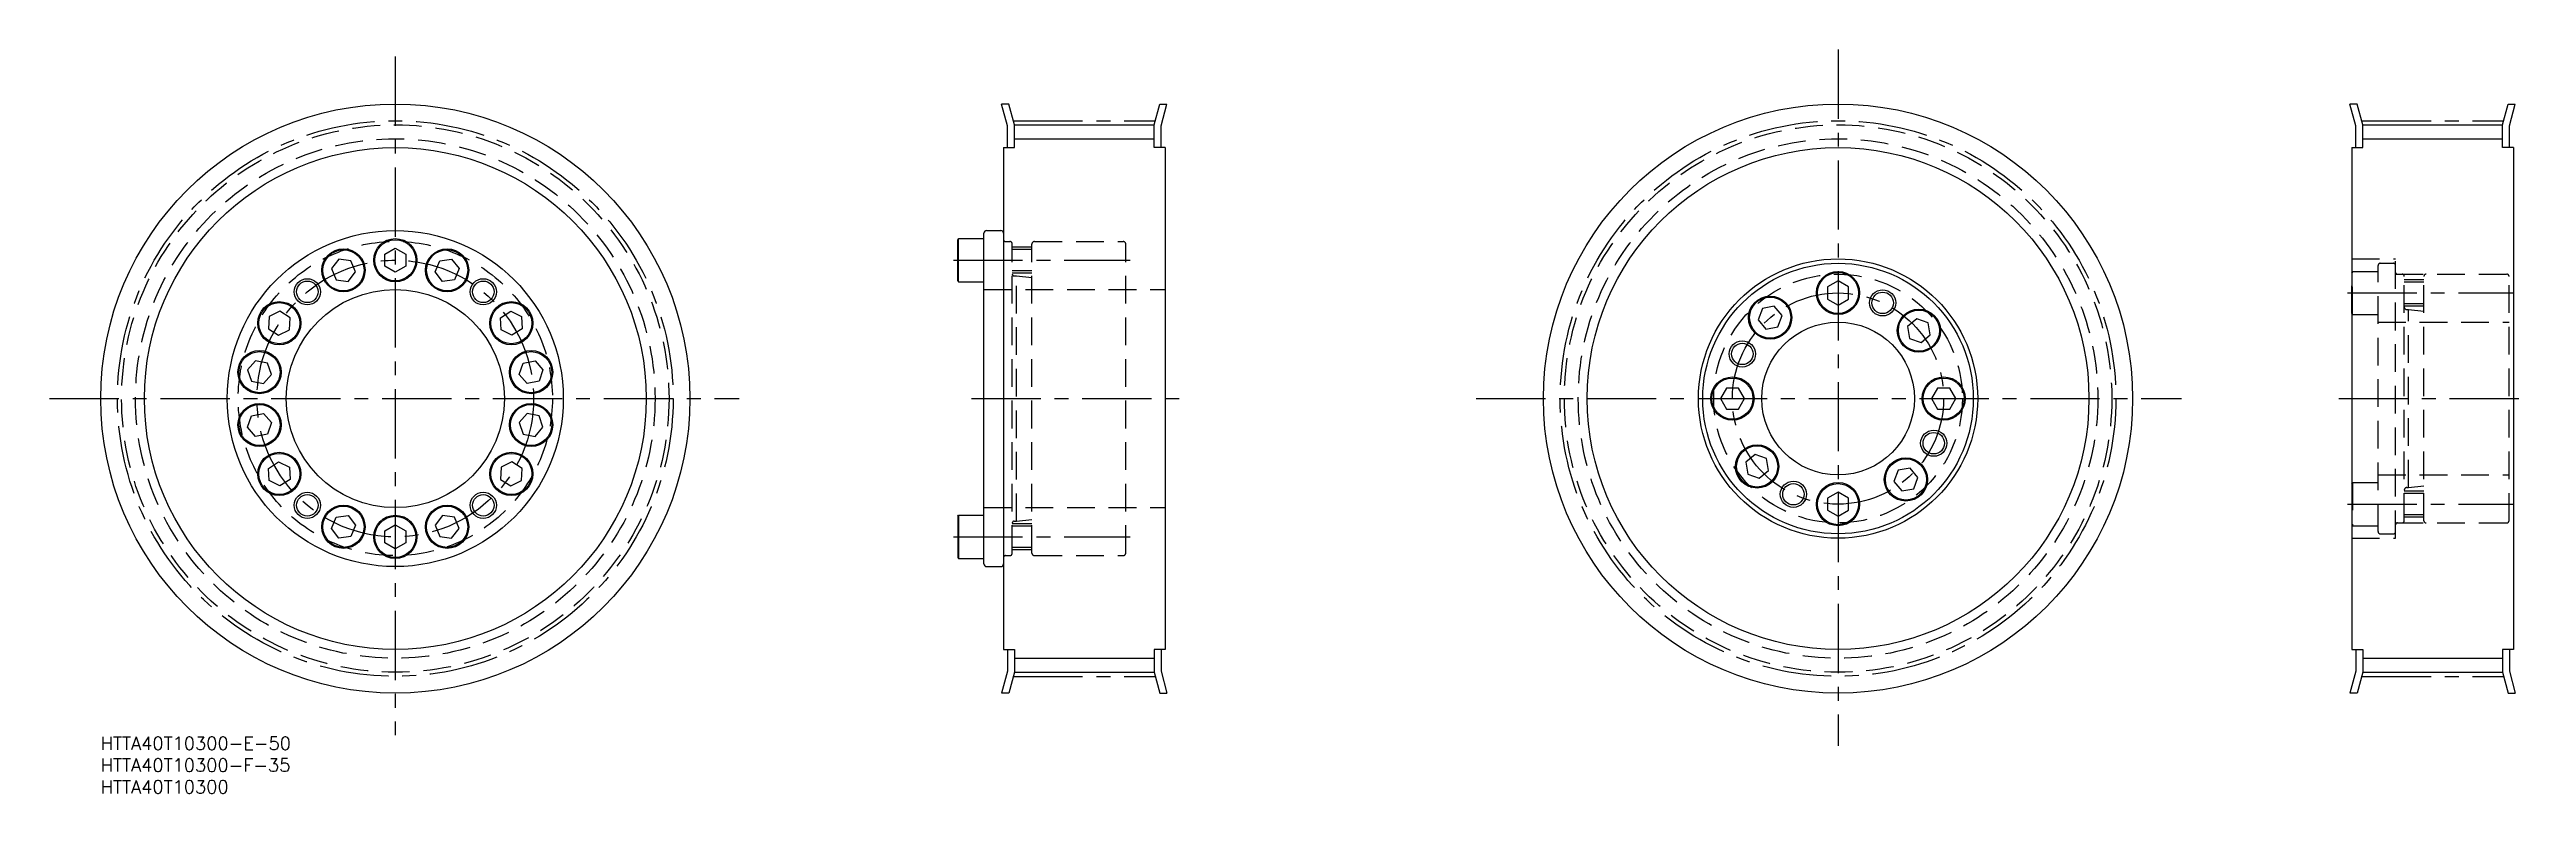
# Model space of a CAD drawing. Extents: x -12 to 556, y -13 to 157.
import ezdxf

# ---------------------------------------------------------------- set-up
doc = ezdxf.new("R2010")
doc.units = 0
doc.header["$LTSCALE"] = 0.5
doc.linetypes.add('CENTER', pattern=[50.8, 31.75, -6.35, 6.35, -6.35])
doc.linetypes.add('DASHED', pattern=[19.05, 12.7, -6.35])
for name, color, linetype in [('MSM_CENTER', 1, 'CENTER'), ('MSM_CONTINUOUS', 7, 'CONTINUOUS'), ('MSM_DASHED', 4, 'DASHED'), ('MSM_NARROW', 5, 'CONTINUOUS'), ('MSM_PART_NUMBER', 7, 'CONTINUOUS')]:
    doc.layers.add(name, color=color, linetype=linetype)
doc.styles.get("Standard").update_dxf_attribs({"font": 'txt.shx', "height": 3, "bigfont": 'bigfont.shx'})

# ---------------------------------------------------------------- blocks, each defined once
blk = doc.blocks.new('*U2')
at = {"layer": 'MSM_PART_NUMBER'}
blk.add_text('HTTA40T10300-E-50', height=3, dxfattribs=at).set_placement((0, -3))
blk = doc.blocks.new('*U3')
at = {"layer": 'MSM_PART_NUMBER'}
blk.add_text('HTTA40T10300-F-35', height=3, dxfattribs=at).set_placement((0, -8))
blk = doc.blocks.new('*U4')
at = {"layer": 'MSM_PART_NUMBER'}
blk.add_text('HTTA40T10300', height=3, dxfattribs=at).set_placement((0, -13))

msp = doc.modelspace()

# ---------------------------------------------------------------- linework, layer by layer
at = {"layer": 'MSM_CENTER'}
for p, q in [((67.5, 155.87), (67.5, 0.35)), ((398.1, 157.48), (398.1, -2.05)), ((209.13, 141.16), (241.63, 141.16)), ((518.1, 141.16), (550.6, 141.16)), ((195.38, 109.2), (235.88, 109.2)), ((514.85, 101.7), (552.85, 101.7)), ((-11.73, 77.5), (146.28, 77.5)), ((199.51, 77.5), (249.55, 77.5)), ((315.17, 77.5), (476.79, 77.5)), ((512.85, 77.5), (555.85, 77.5)), ((514.85, 53.3), (552.85, 53.3)), ((195.38, 45.8), (235.88, 45.8)), ((209.13, 13.84), (241.63, 13.84)), ((518.1, 13.84), (550.6, 13.84))]:
    msp.add_line(p, q, dxfattribs=at)
for centre, radius in [((67.5, 77.5), 63.66), ((398.1, 77.5), 63.66), ((67.5, 77.5), 31.7), ((398.1, 77.5), 24.2)]:
    msp.add_circle(centre, radius, dxfattribs=at)
at = {"layer": 'MSM_CONTINUOUS'}
for p, q in [((207.78, 140.01), (206.44, 145)), ((208.1, 145), (206.44, 145)), ((209.38, 140.22), (208.1, 145)), ((241.38, 140.22), (242.66, 145)), ((242.66, 145), (244.32, 145)), ((242.98, 140.01), (244.32, 145)), ((516.75, 140.01), (515.41, 145)), ((517.07, 145), (515.41, 145)), ((518.35, 140.22), (517.07, 145)), ((550.35, 140.22), (551.63, 145)), ((551.63, 145), (553.28, 145)), ((551.95, 140.01), (553.28, 145)), ((207.78, 135), (207.78, 140.01)), ((209.38, 140.22), (241.38, 140.22)), ((209.38, 135), (209.38, 140.22)), ((241.38, 135), (241.38, 140.22)), ((242.98, 135), (242.98, 140.01)), ((516.75, 135), (516.75, 140.01)), ((518.35, 140.22), (550.35, 140.22)), ((518.35, 135), (518.35, 140.22)), ((550.35, 135), (550.35, 140.22)), ((551.95, 135), (551.95, 140.01)), ((206.88, 135), (206.88, 20)), ((206.88, 135), (209.38, 135)), ((243.88, 135), (241.38, 135)), ((243.88, 135), (243.88, 20)), ((515.85, 135), (515.85, 20)), ((515.85, 135), (518.35, 135)), ((552.85, 135), (550.35, 135)), ((552.85, 135), (552.85, 20)), ((196.38, 113.91), (196.52, 114.15)), ((196.38, 104.49), (196.38, 113.91)), ((196.52, 104.25), (196.52, 114.15)), ((196.52, 114.15), (202.38, 114.15)), ((202.38, 39.6), (202.38, 115.4)), ((202.98, 116), (206.28, 116)), ((54.59, 109.46), (52.88, 107.28)), ((57.33, 109.08), (54.59, 109.46)), ((55.96, 109.27), (55.96, 109.27)), ((56.65, 109.17), (56.65, 109.17)), ((58.37, 106.51), (57.33, 109.08)), ((65.1, 110.59), (67.5, 111.97)), ((65.1, 107.81), (65.1, 110.59)), ((67.5, 111.97), (69.9, 110.59)), ((69.9, 110.59), (69.9, 107.81)), ((76.63, 106.51), (77.67, 109.08)), ((77.67, 109.08), (80.41, 109.46)), ((80.41, 109.46), (82.12, 107.28)), ((52.88, 107.28), (53.92, 104.71)), ((53.92, 104.71), (56.66, 104.32)), ((56.66, 104.32), (58.37, 106.51)), ((67.5, 106.43), (65.1, 107.81)), ((69.9, 107.81), (67.5, 106.43)), ((78.34, 104.32), (76.63, 106.51)), ((81.08, 104.71), (78.34, 104.32)), ((82.12, 107.28), (81.08, 104.71)), ((196.38, 104.49), (196.52, 104.25)), ((196.52, 104.25), (202.38, 104.25)), ((398.1, 104.47), (395.7, 103.09)), ((395.7, 103.09), (395.7, 100.31)), ((400.5, 103.09), (398.1, 104.47)), ((399.3, 103.78), (399.3, 103.78)), ((399.9, 103.43), (399.9, 103.43)), ((400.5, 100.31), (400.5, 103.09)), ((41.06, 97.53), (38.59, 96.27)), ((43.38, 96.02), (41.06, 97.53)), ((91.62, 96.02), (93.94, 97.53)), ((93.94, 97.53), (96.41, 96.27)), ((380.76, 98.16), (379.81, 95.56)), ((383.49, 98.64), (380.76, 98.16)), ((385.27, 96.52), (383.49, 98.64)), ((384.32, 93.92), (385.27, 96.52)), ((395.7, 100.31), (398.1, 98.93)), ((398.1, 98.93), (400.5, 100.31)), ((38.59, 96.27), (38.44, 93.51)), ((38.44, 93.51), (40.77, 92)), ((40.77, 92), (43.24, 93.26)), ((43.24, 93.26), (43.38, 96.02)), ((91.76, 93.26), (91.62, 96.02)), ((94.23, 92), (91.76, 93.26)), ((96.56, 93.51), (94.23, 92)), ((96.41, 96.27), (96.56, 93.51)), ((379.81, 95.56), (381.59, 93.43)), ((381.59, 93.43), (384.32, 93.92)), ((416.15, 95.78), (414.03, 94)), ((414.03, 94), (414.51, 91.27)), ((414.51, 91.27), (417.12, 90.33)), ((418.76, 94.84), (416.15, 95.78)), ((417.12, 90.33), (419.24, 92.11)), ((419.24, 92.11), (418.76, 94.84)), ((35.48, 86.17), (33.66, 84.08)), ((38.2, 85.64), (35.48, 86.17)), ((39.1, 83.02), (38.2, 85.64)), ((95.9, 83.02), (96.8, 85.64)), ((96.8, 85.64), (99.52, 86.17)), ((99.52, 86.17), (101.34, 84.08)), ((33.66, 84.08), (34.56, 81.46)), ((34.56, 81.46), (37.28, 80.93)), ((37.28, 80.93), (39.1, 83.02)), ((97.72, 80.93), (95.9, 83.02)), ((100.44, 81.46), (97.72, 80.93)), ((101.34, 84.08), (100.44, 81.46)), ((372.51, 79.9), (371.13, 77.5)), ((375.28, 79.9), (372.51, 79.9)), ((376.67, 77.5), (375.28, 79.9)), ((420.91, 79.9), (419.53, 77.5)), ((423.68, 79.9), (420.91, 79.9)), ((425.07, 77.5), (423.68, 79.9)), ((34.56, 73.54), (37.28, 74.07)), ((37.28, 74.07), (39.1, 71.98)), ((97.72, 74.07), (95.9, 71.98)), ((100.44, 73.54), (97.72, 74.07)), ((371.13, 77.5), (372.51, 75.1)), ((372.51, 75.1), (375.28, 75.1)), ((375.28, 75.1), (376.67, 77.5)), ((419.53, 77.5), (420.91, 75.1)), ((420.91, 75.1), (423.68, 75.1)), ((423.68, 75.1), (425.07, 77.5)), ((33.66, 70.92), (34.56, 73.54)), ((35.48, 68.83), (33.66, 70.92)), ((38.2, 69.36), (35.48, 68.83)), ((39.1, 71.98), (38.2, 69.36)), ((95.9, 71.98), (96.8, 69.36)), ((96.8, 69.36), (99.52, 68.83)), ((99.52, 68.83), (101.34, 70.92)), ((101.34, 70.92), (100.44, 73.54)), ((38.44, 61.49), (40.77, 63)), ((40.77, 63), (43.24, 61.74)), ((94.23, 63), (91.76, 61.74)), ((96.56, 61.49), (94.23, 63)), ((379.08, 64.67), (376.95, 62.89)), ((376.95, 62.89), (377.44, 60.16)), ((381.68, 63.73), (379.08, 64.67)), ((382.16, 61), (381.68, 63.73)), ((38.59, 58.73), (38.44, 61.49)), ((41.06, 57.47), (38.59, 58.73)), ((43.38, 58.98), (41.06, 57.47)), ((43.24, 61.74), (43.38, 58.98)), ((91.76, 61.74), (91.62, 58.98)), ((91.62, 58.98), (93.94, 57.47)), ((93.94, 57.47), (96.41, 58.73)), ((96.41, 58.73), (96.56, 61.49)), ((377.44, 60.16), (380.04, 59.22)), ((380.04, 59.22), (382.16, 61)), ((411.87, 61.08), (410.92, 58.48)), ((410.92, 58.48), (412.7, 56.36)), ((414.6, 61.57), (411.87, 61.08)), ((412.7, 56.36), (415.43, 56.84)), ((416.38, 59.44), (414.6, 61.57)), ((415.43, 56.84), (416.38, 59.44)), ((398.1, 56.07), (395.7, 54.69)), ((395.7, 54.69), (395.7, 51.91)), ((395.7, 51.91), (398.1, 50.53)), ((400.5, 54.69), (398.1, 56.07)), ((398.1, 50.53), (400.5, 51.91)), ((400.5, 51.91), (400.5, 54.69)), ((52.88, 47.72), (53.92, 50.29)), ((54.59, 45.54), (52.88, 47.72)), ((53.92, 50.29), (56.66, 50.68)), ((57.33, 45.92), (54.59, 45.54)), ((56.66, 50.68), (58.37, 48.49)), ((58.37, 48.49), (57.33, 45.92)), ((65.1, 47.19), (67.5, 48.57)), ((65.1, 44.41), (65.1, 47.19)), ((67.5, 48.57), (69.9, 47.19)), ((69.9, 47.19), (69.9, 44.41)), ((78.34, 50.68), (76.63, 48.49)), ((76.63, 48.49), (77.67, 45.92)), ((77.67, 45.92), (80.41, 45.54)), ((81.08, 50.29), (78.34, 50.68)), ((80.41, 45.54), (82.12, 47.72)), ((82.12, 47.72), (81.08, 50.29)), ((196.38, 50.51), (196.52, 50.75)), ((196.38, 50.51), (196.38, 41.09)), ((196.52, 50.75), (196.52, 40.85)), ((196.52, 50.75), (202.38, 50.75)), ((67.5, 43.03), (65.1, 44.41)), ((69.9, 44.41), (67.5, 43.03)), ((196.38, 41.09), (196.52, 40.85)), ((196.52, 40.85), (202.38, 40.85)), ((202.98, 39), (206.28, 39)), ((206.88, 20), (209.38, 20)), ((207.78, 20), (207.78, 14.99)), ((209.38, 20), (209.38, 14.77)), ((241.38, 20), (241.38, 14.77)), ((243.88, 20), (241.38, 20)), ((242.98, 20), (242.98, 14.99)), ((515.85, 20), (518.35, 20)), ((516.75, 20), (516.75, 14.99)), ((518.35, 20), (518.35, 14.77)), ((550.35, 20), (550.35, 14.77)), ((552.85, 20), (550.35, 20)), ((551.95, 20), (551.95, 14.99)), ((207.78, 14.99), (206.44, 10)), ((209.38, 14.77), (208.1, 10)), ((209.38, 14.77), (241.38, 14.77)), ((241.38, 14.77), (242.66, 10)), ((242.98, 14.99), (244.32, 10)), ((516.75, 14.99), (515.41, 10)), ((518.35, 14.77), (517.07, 10)), ((518.35, 14.77), (550.35, 14.77)), ((550.35, 14.77), (551.63, 10)), ((551.95, 14.99), (553.28, 10)), ((208.1, 10), (206.44, 10)), ((242.66, 10), (244.32, 10)), ((517.07, 10), (515.41, 10)), ((551.63, 10), (553.28, 10))]:
    msp.add_line(p, q, dxfattribs=at)
for centre, radius in [((67.5, 77.5), 67.5), ((398.1, 77.5), 67.5), ((67.5, 77.5), 57.5), ((398.1, 77.5), 57.5), ((67.5, 77.5), 38.5), ((67.5, 109.2), 4.95), ((67.5, 109.2), 4.71), ((55.62, 106.89), 4.95), ((55.62, 106.89), 4.71), ((79.38, 106.89), 4.95), ((79.38, 106.89), 4.71), ((398.1, 77.5), 32), ((398.1, 77.5), 31), ((67.5, 77.5), 25), ((47.34, 101.96), 2.46), ((87.66, 101.96), 2.46), ((398.1, 101.7), 4.95), ((398.1, 101.7), 4.71), ((40.91, 94.77), 4.95), ((40.91, 94.77), 4.71), ((94.09, 94.77), 4.95), ((94.09, 94.77), 4.71), ((382.54, 96.04), 4.95), ((382.54, 96.04), 4.71), ((408.32, 99.43), 2.46), ((416.63, 93.06), 4.95), ((416.63, 93.06), 4.71), ((398.1, 77.5), 17.5), ((36.38, 83.55), 4.95), ((36.38, 83.55), 4.71), ((98.62, 83.55), 4.95), ((98.62, 83.55), 4.71), ((376.16, 87.73), 2.46), ((373.9, 77.5), 4.95), ((373.9, 77.5), 4.71), ((422.3, 77.5), 4.95), ((422.3, 77.5), 4.71), ((36.38, 71.45), 4.95), ((36.38, 71.45), 4.71), ((98.62, 71.45), 4.95), ((98.62, 71.45), 4.71), ((420.03, 67.27), 2.46), ((40.91, 60.23), 4.95), ((40.91, 60.23), 4.71), ((94.09, 60.23), 4.95), ((94.09, 60.23), 4.71), ((379.56, 61.94), 4.95), ((379.56, 61.94), 4.71), ((413.65, 58.96), 4.95), ((413.65, 58.96), 4.71), ((387.87, 55.57), 2.46), ((398.1, 53.3), 4.95), ((398.1, 53.3), 4.71), ((47.34, 53.04), 2.46), ((55.62, 48.11), 4.95), ((55.62, 48.11), 4.71), ((79.37, 48.11), 4.95), ((79.37, 48.11), 4.71), ((87.66, 53.04), 2.46), ((67.5, 45.8), 4.95), ((67.5, 45.8), 4.71)]:
    msp.add_circle(centre, radius, dxfattribs=at)
for centre, start, end in [((202.98, 115.4), 90, 180), ((206.28, 115.4), 0, 90), ((202.98, 39.6), 179.9986, 269.9985), ((206.28, 39.6), 270, 0)]:
    msp.add_arc(centre, 0.6, start, end, dxfattribs=at)
at = {"layer": 'MSM_DASHED'}
for p, q in [((207.29, 113.5), (208.28, 113.5)), ((208.88, 42.1), (208.88, 112.9)), ((213.38, 112.2), (208.88, 112.2)), ((213.38, 111.66), (208.88, 111.66)), ((213.38, 42.1), (213.38, 112.9)), ((213.98, 113.5), (234.28, 113.5)), ((234.88, 42.1), (234.88, 112.9)), ((515.85, 109.5), (525.85, 109.5)), ((521.85, 47), (521.85, 108)), ((522.35, 108.5), (525.35, 108.5)), ((525.85, 45.5), (525.85, 109.5)), ((202.38, 102.5), (243.88, 102.5)), ((213.38, 106.74), (208.88, 106.74)), ((213.38, 106.2), (208.88, 106.2)), ((209.29, 105.61), (209.88, 105.61)), ((209.88, 49.39), (209.88, 105.61)), ((209.88, 105.61), (213.38, 105.22)), ((515.85, 106.41), (515.99, 106.65)), ((515.85, 96.99), (515.85, 106.41)), ((515.99, 106.65), (521.85, 106.65)), ((515.99, 96.75), (515.99, 106.65)), ((525.85, 106), (552.85, 106)), ((526.26, 106), (527.35, 106)), ((527.85, 49.5), (527.85, 105.5)), ((532.35, 104.7), (527.85, 104.7)), ((532.35, 104.16), (527.85, 104.16)), ((532.35, 49.5), (532.35, 105.5)), ((551.85, 49.5), (551.85, 105.5)), ((515.85, 96.99), (515.99, 96.75)), ((515.99, 96.75), (521.85, 96.75)), ((532.35, 99.24), (527.85, 99.24)), ((532.35, 98.7), (527.85, 98.7)), ((528.45, 97.89), (528.85, 97.89)), ((528.85, 57.11), (528.85, 97.89)), ((528.85, 97.89), (532.35, 97.5)), ((521.85, 95), (551.85, 95)), ((515.85, 58.01), (515.99, 58.25)), ((515.85, 58.01), (515.85, 48.59)), ((515.99, 58.25), (521.85, 58.25)), ((515.99, 58.25), (515.99, 48.35)), ((521.85, 60), (551.85, 60)), ((528.45, 57.11), (528.85, 57.11)), ((528.85, 57.11), (532.35, 57.5)), ((202.38, 52.5), (243.88, 52.5)), ((532.35, 56.3), (527.85, 56.3)), ((532.35, 55.76), (527.85, 55.76)), ((213.38, 48.8), (208.88, 48.8)), ((213.38, 48.26), (208.88, 48.26)), ((209.29, 49.39), (209.88, 49.39)), ((209.88, 49.39), (213.38, 49.78)), ((515.85, 48.59), (515.99, 48.35)), ((515.85, 45.5), (525.85, 45.5)), ((515.99, 48.35), (521.85, 48.35)), ((522.35, 46.5), (525.35, 46.5)), ((525.85, 49), (552.85, 49)), ((526.26, 49), (527.35, 49)), ((532.35, 50.84), (527.85, 50.84)), ((532.35, 50.3), (527.85, 50.3)), ((207.29, 41.5), (208.28, 41.5)), ((213.38, 43.34), (208.88, 43.34)), ((213.38, 42.8), (208.88, 42.8)), ((213.98, 41.5), (234.28, 41.5))]:
    msp.add_line(p, q, dxfattribs=at)
for centre, radius in [((67.5, 77.5), 62.72), ((67.5, 77.5), 59.52), ((398.1, 77.5), 62.72), ((398.1, 77.5), 59.52), ((67.5, 77.5), 36), ((398.1, 77.5), 28.5)]:
    msp.add_circle(centre, radius, dxfattribs=at)
for centre, radius, start, end in [((207.29, 113.91), 0.41, 180, 270), ((208.28, 112.9), 0.6, 0, 90), ((213.98, 112.9), 0.6, 90, 180), ((234.28, 112.9), 0.6, 0, 90), ((522.35, 108), 0.5, 90, 179.9991), ((525.35, 108), 0.5, 0.0009, 90), ((209.29, 106.02), 0.41, 180, 270), ((526.26, 106.41), 0.41, 180, 270), ((527.35, 105.5), 0.5, 0.0009, 90), ((532.85, 105.5), 0.5, 90, 179.9991), ((551.35, 105.5), 0.5, 0.0009, 90), ((528.45, 98.49), 0.6, 180, 270), ((528.45, 56.51), 0.6, 90, 180), ((209.29, 48.98), 0.41, 90, 180), ((522.35, 47), 0.5, 180.0009, 270), ((525.35, 47), 0.5, 270, 0), ((526.26, 48.59), 0.41, 90, 180), ((527.35, 49.5), 0.5, 269.9965, 0), ((532.85, 49.5), 0.5, 180.0009, 270), ((551.35, 49.5), 0.5, 269.9982, 0), ((207.29, 41.09), 0.41, 90, 180), ((208.28, 42.1), 0.6, 270, 0), ((213.98, 42.1), 0.6, 180, 270), ((234.28, 42.1), 0.6, 270, 0)]:
    msp.add_arc(centre, radius, start, end, dxfattribs=at)
at = {"layer": 'MSM_NARROW'}
for p, q in [((209.38, 137.02), (241.38, 137.02)), ((518.35, 137.02), (550.35, 137.02)), ((209.38, 17.97), (241.38, 17.97)), ((518.35, 17.97), (550.35, 17.97))]:
    msp.add_line(p, q, dxfattribs=at)
for centre in [(47.34, 101.96), (87.66, 101.96), (408.32, 99.43), (376.16, 87.73), (420.03, 67.27), (387.87, 55.57), (47.34, 53.04), (87.66, 53.04)]:
    msp.add_circle(centre, 3, dxfattribs=at)

# ---------------------------------------------------------------- block references
at = {"layer": 'MSM_CONTINUOUS'}
for name in ['*U2', '*U3', '*U4']:
    msp.add_blockref(name, (0, 0), dxfattribs=at)

doc.saveas('drawing.dxf')
